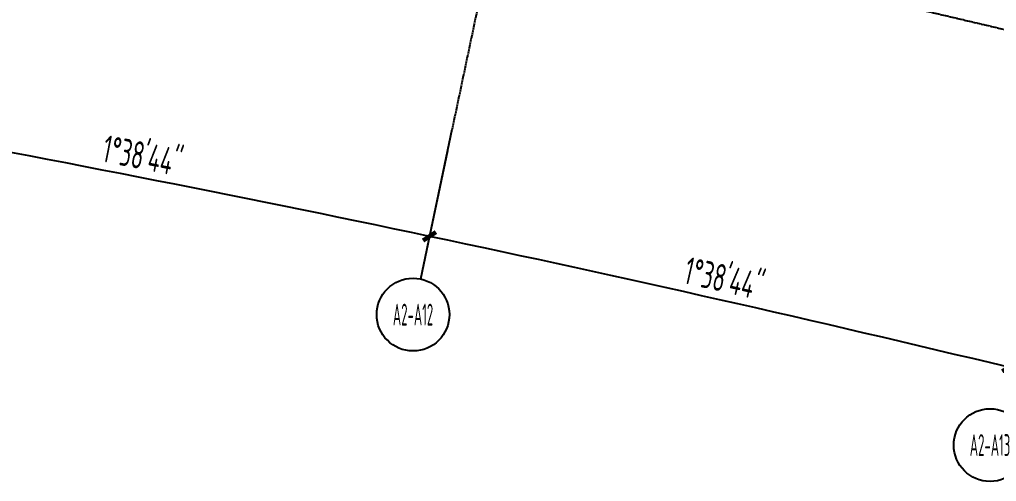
# Model space of a CAD drawing. Header units: millimetres. Extents: x 11677979 to 24947533, y -12764720 to -6308891.
# Drawn here: x 11831803 to 11845248, y -6419071 to -6412721 of the extents above; entities that cross this region are included whole.
import ezdxf
from ezdxf.enums import TextEntityAlignment as Align

# ---------------------------------------------------------------- set-up
doc = ezdxf.new("R2010")
doc.units = ezdxf.units.MM
doc.header["$LTSCALE"] = 10
for name, pattern in [('A2-RG-AXIS$0$CENTER', [2, 1.25, -0.25, 0.25, -0.25]), ('A2-RG-AXIS$0$DOTE', [2.42, 2, -0.2, 0.02, -0.2]), ('A2-RI-F4$0$A2-RG-AXIS$0$CENTER', [2, 1.25, -0.25, 0.25, -0.25]), ('A2-RI-F4$0$A2-RG-AXIS$0$DOTE', [2.42, 2, -0.2, 0.02, -0.2])]:
    doc.linetypes.add(name, pattern=pattern)
for name, color, linetype in [('A2-RG-AXIS$0$A-AXIS', 1, 'Continuous'), ('A2-RG-AXIS$0$A-DIMS-100', 1, 'Continuous'), ('A2-RG-AXIS$0$A-GRID', 1, 'A2-RG-AXIS$0$CENTER'), ('A2-RG-AXIS$0$A-SYMB', 4, 'Continuous'), ('A2-RI-F4$0$A2-RG-AXIS$0$A-AXIS', 1, 'Continuous'), ('A2-RI-F4$0$A2-RG-AXIS$0$A-DIMS-100', 1, 'Continuous'), ('A2-RI-F4$0$A2-RG-AXIS$0$A-GRID', 1, 'A2-RI-F4$0$A2-RG-AXIS$0$CENTER'), ('A2-RI-F4$0$A2-RG-AXIS$0$A-SYMB', 4, 'Continuous')]:
    doc.layers.add(name, color=color, linetype=linetype)
doc.styles.add('A2-RG-AXIS$0$ECADI', font='hzs.shx', dxfattribs={"width": 0.7, "bigfont": 'hztxt.shx'})
doc.styles.add('A2-RG-AXIS$0$XD2008', font='hzs.shx', dxfattribs={"width": 0.7, "bigfont": 'hztxt.shx'})
doc.styles.add('A2-RI-F4$0$A2-RG-AXIS$0$ECADI', font='hzs.shx', dxfattribs={"width": 0.7, "bigfont": 'hztxt.shx'})
doc.styles.add('A2-RI-F4$0$A2-RG-AXIS$0$XD2008', font='hzs.shx', dxfattribs={"width": 0.7, "bigfont": 'hztxt.shx'})
doc.dimstyles.new('A2-RG-AXIS$0$XD150', dxfattribs={"dimscale": 300, "dimtxt": 2.5, "dimasz": 1.5, "dimexe": 1, "dimexo": 2, "dimgap": 0.5, "dimtad": 1, "dimdec": 0, "dimdsep": 46, "dimtxsty": 'A2-RG-AXIS$0$XD2008', "dimcen": 2.5, "dimclrt": 4, "dimaunit": 1, "dimadec": 3, "dimazin": 0, "dimtfac": 1, "dimtdec": 0, "dimtmove": 2, "dimatfit": 3, "dimfxl": 0, "dimtolj": 1, "dimtzin": 0, "dimarcsym": 0})
doc.dimstyles.new('A2-RI-F4$0$A2-RG-AXIS$0$XD150', dxfattribs={"dimscale": 300, "dimtxt": 2.5, "dimasz": 1.5, "dimexe": 1, "dimexo": 2, "dimgap": 0.5, "dimtad": 1, "dimdec": 0, "dimdsep": 46, "dimtxsty": 'A2-RI-F4$0$A2-RG-AXIS$0$XD2008', "dimcen": 2.5, "dimclrt": 4, "dimaunit": 1, "dimadec": 3, "dimazin": 0, "dimtfac": 1, "dimtdec": 0, "dimtmove": 2, "dimatfit": 3, "dimfxl": 0, "dimtolj": 1, "dimtzin": 0, "dimarcsym": 0})

# ---------------------------------------------------------------- blocks, each defined once
blk = doc.blocks.new('A2-RG-AXIS$0$ECADI-TAG-GRID')
at = {"color": 13}
blk.add_circle((0, 0), 5, dxfattribs=at)
at = {"style": 'A2-RG-AXIS$0$ECADI', "width": 0.7}
blk.add_attdef('GRID', text='', height=5, dxfattribs=at).set_placement((0, 0), align=Align.MIDDLE)
blk = doc.blocks.new('A2-RG-AXIS$0$_ArchTick')
at = {"color": 0, "linetype": 'ByBlock', "const_width": 0.4}
blk.add_lwpolyline([(-0.5, -0.5), (0.5, 0.5)], dxfattribs=at)
blk = doc.blocks.new('*D454')
at = {"layer": 'A2-RG-AXIS$0$A-DIMS-100', "color": 0, "lineweight": -2, "ltscale": 3, "transparency": 16777216}
for p, q in [((11837693, -6414527), (11837414, -6415848)), ((11845698, -6416335), (11845382, -6417648))]:
    blk.add_line(p, q, dxfattribs=at)
blk.add_arc((11778731, -6694179), 284600, 76.44866, 78.09408, dxfattribs=at)
at = {"layer": 'Defpoints', "color": 0, "ltscale": 3, "transparency": 16777216}
for p in [(11837755, -6414233), (11845769, -6416044), (11842766, -6416876), (11778731, -6694179)]:
    blk.add_point(p, dxfattribs=at)
at = {"layer": 'A2-RG-AXIS$0$A-DIMS-100', "color": 0, "lineweight": -2, "ltscale": 3, "transparency": 16777216, "xscale": 150, "yscale": 150, "zscale": 150}
for p, rotation in [((11837445, -6415701), 168.0940787372952), ((11845417, -6417502), 346.4486599795539)]:
    blk.add_blockref('A2-RG-AXIS$0$_ArchTick', p, dxfattribs=dict(at, rotation=rotation))
at = {"layer": 'A2-RG-AXIS$0$A-DIMS-100', "color": 4, "ltscale": 3, "transparency": 16777216, "insert": (11841503, -6416282), "char_height": 375, "attachment_point": 5, "rotation": 347.2714, "style": 'A2-RG-AXIS$0$XD2008'}
blk.add_mtext('\\A1;1°38\'44"', dxfattribs=at)
blk = doc.blocks.new('*D456')
at = {"layer": 'A2-RG-AXIS$0$A-DIMS-100', "color": 0, "lineweight": -2, "ltscale": 3, "transparency": 16777216}
for p, q in [((11829639, -6412949), (11829398, -6414278)), ((11837693, -6414527), (11837414, -6415848))]:
    blk.add_line(p, q, dxfattribs=at)
blk.add_arc((11778731, -6694179), 284600, 78.09408, 79.7395, dxfattribs=at)
at = {"layer": 'Defpoints', "color": 0, "ltscale": 3, "transparency": 16777216}
for p in [(11829692, -6412654), (11837755, -6414233), (11834777, -6415152), (11778731, -6694179)]:
    blk.add_point(p, dxfattribs=at)
at = {"layer": 'A2-RG-AXIS$0$A-DIMS-100', "color": 0, "lineweight": -2, "ltscale": 3, "transparency": 16777216, "xscale": 150, "yscale": 150, "zscale": 150}
for p, rotation in [((11829425, -6414130), 169.7394974973187), ((11837445, -6415701), 348.094078737238)]:
    blk.add_blockref('A2-RG-AXIS$0$_ArchTick', p, dxfattribs=dict(at, rotation=rotation))
at = {"layer": 'A2-RG-AXIS$0$A-DIMS-100', "color": 4, "ltscale": 3, "transparency": 16777216, "insert": (11833498, -6414594), "char_height": 375, "attachment_point": 5, "rotation": 348.9168, "style": 'A2-RG-AXIS$0$XD2008'}
blk.add_mtext('\\A1;1°38\'44"', dxfattribs=at)
blk = doc.blocks.new('A2-RI-F4$0$A2-RG-AXIS$0$ECADI-TAG-GRID')
at = {"color": 13}
blk.add_circle((0, 0), 5, dxfattribs=at)
at = {"style": 'A2-RI-F4$0$A2-RG-AXIS$0$ECADI', "width": 0.7}
blk.add_attdef('GRID', text='', height=5, dxfattribs=at).set_placement((0, 0), align=Align.MIDDLE)
blk = doc.blocks.new('A2-RI-F4$0$A2-RG-AXIS$0$_ArchTick')
at = {"color": 0, "linetype": 'ByBlock', "const_width": 0.4}
blk.add_lwpolyline([(-0.5, -0.5), (0.5, 0.5)], dxfattribs=at)
blk = doc.blocks.new('*D979')
at = {"layer": 'A2-RI-F4$0$A2-RG-AXIS$0$A-DIMS-100', "color": 0, "lineweight": -2, "ltscale": 3, "transparency": 16777216}
for p, q in [((11837693, -6414527), (11837414, -6415848)), ((11845698, -6416335), (11845382, -6417648))]:
    blk.add_line(p, q, dxfattribs=at)
blk.add_arc((11778731, -6694179), 284600, 76.44866, 78.09408, dxfattribs=at)
at = {"layer": 'Defpoints', "color": 0, "ltscale": 3, "transparency": 16777216}
for p in [(11837755, -6414233), (11845769, -6416044), (11842766, -6416876), (11778731, -6694179)]:
    blk.add_point(p, dxfattribs=at)
at = {"layer": 'A2-RI-F4$0$A2-RG-AXIS$0$A-DIMS-100', "color": 0, "lineweight": -2, "ltscale": 3, "transparency": 16777216, "xscale": 150, "yscale": 150, "zscale": 150}
for p, rotation in [((11837445, -6415701), 168.0940787372952), ((11845417, -6417502), 346.4486599795539)]:
    blk.add_blockref('A2-RI-F4$0$A2-RG-AXIS$0$_ArchTick', p, dxfattribs=dict(at, rotation=rotation))
at = {"layer": 'A2-RI-F4$0$A2-RG-AXIS$0$A-DIMS-100', "color": 4, "ltscale": 3, "transparency": 16777216, "insert": (11841503, -6416282), "char_height": 375, "attachment_point": 5, "rotation": 347.2714, "style": 'A2-RI-F4$0$A2-RG-AXIS$0$XD2008'}
blk.add_mtext('\\A1;1°38\'44"', dxfattribs=at)
blk = doc.blocks.new('*D981')
at = {"layer": 'A2-RI-F4$0$A2-RG-AXIS$0$A-DIMS-100', "color": 0, "lineweight": -2, "ltscale": 3, "transparency": 16777216}
for p, q in [((11829639, -6412949), (11829398, -6414278)), ((11837693, -6414527), (11837414, -6415848))]:
    blk.add_line(p, q, dxfattribs=at)
blk.add_arc((11778731, -6694179), 284600, 78.09408, 79.7395, dxfattribs=at)
at = {"layer": 'Defpoints', "color": 0, "ltscale": 3, "transparency": 16777216}
for p in [(11829692, -6412654), (11837755, -6414233), (11834777, -6415152), (11778731, -6694179)]:
    blk.add_point(p, dxfattribs=at)
at = {"layer": 'A2-RI-F4$0$A2-RG-AXIS$0$A-DIMS-100', "color": 0, "lineweight": -2, "ltscale": 3, "transparency": 16777216, "xscale": 150, "yscale": 150, "zscale": 150}
for p, rotation in [((11829425, -6414130), 169.7394974973187), ((11837445, -6415701), 348.094078737238)]:
    blk.add_blockref('A2-RI-F4$0$A2-RG-AXIS$0$_ArchTick', p, dxfattribs=dict(at, rotation=rotation))
at = {"layer": 'A2-RI-F4$0$A2-RG-AXIS$0$A-DIMS-100', "color": 4, "ltscale": 3, "transparency": 16777216, "insert": (11833498, -6414594), "char_height": 375, "attachment_point": 5, "rotation": 348.9168, "style": 'A2-RI-F4$0$A2-RG-AXIS$0$XD2008'}
blk.add_mtext('\\A1;1°38\'44"', dxfattribs=at)
blk = doc.blocks.new('A2-RG-AXIS')
at = {"layer": 'A2-RG-AXIS$0$A-AXIS', "ltscale": 3}
blk.add_line((11837754.6, -6414233.4), (11837321.4, -6416288.2), dxfattribs=at)
at = {"layer": 'A2-RG-AXIS$0$A-GRID', "linetype": 'A2-RG-AXIS$0$DOTE'}
blk.add_line((11846048.1, -6374898.2), (11837754.6, -6414233.4), dxfattribs=at)
blk.add_arc((11778730.7, -6694178.7), 289100, 75.589281, 95.407645, dxfattribs=at)
at = {"layer": 'A2-RG-AXIS$0$A-SYMB'}
ref = blk.add_blockref('A2-RG-AXIS$0$ECADI-TAG-GRID', (11837218.3, -6416777.5), dxfattribs=dict(at, xscale=100, yscale=100, zscale=100))
ref.add_attrib('GRID', 'A2-A12', dxfattribs={"layer": '0', "extrusion": (0, 0, -1), "height": 300, "style": 'A2-RG-AXIS$0$ECADI', "text_generation_flag": 2, "width": 0.5}).set_placement((-11837218.3, -6416777.5), align=Align.MIDDLE)
ref = blk.add_blockref('A2-RG-AXIS$0$ECADI-TAG-GRID', (11845159.4, -6418571.2), dxfattribs=dict(at, xscale=100, yscale=100, zscale=100))
ref.add_attrib('GRID', 'A2-A13', dxfattribs={"layer": '0', "extrusion": (0, 0, -1), "height": 300, "style": 'A2-RG-AXIS$0$ECADI', "text_generation_flag": 2, "width": 0.5}).set_placement((-11845159.4, -6418571.2), align=Align.MIDDLE)
at = {"layer": 'A2-RG-AXIS$0$A-DIMS-100', "ltscale": 3}
for base, p1, p2, picture, middle in [((11834776.8, -6415151.8), (11837754.6, -6414233.4), (11829692, -6412654), '*D456', (11833497.9, -6414594.1)), ((11842765.6, -6416876.2), (11845768.7, -6416043.6), (11837754.6, -6414233.4), '*D454', (11841503.4, -6416282))]:
    dim = blk.add_angular_dim_3p(base=base, center=(11778730.7, -6694178.7), p1=p1, p2=p2, dimstyle='A2-RG-AXIS$0$XD150', override={"dimscale": 150, "dimasz": 1, "dimblk": 'A2-RG-AXIS$0$_ArchTick', "dimadec": 4}, dxfattribs=at)
    dim.commit()
    dim.dimension.update_dxf_attribs({"geometry": picture, "text_midpoint": middle})
blk = doc.blocks.new('A2-RI-F4$0$A2-RG-AXIS')
at = {"layer": 'A2-RI-F4$0$A2-RG-AXIS$0$A-AXIS', "ltscale": 3}
blk.add_line((11837754.6, -6414233.4), (11837321.4, -6416288.2), dxfattribs=at)
at = {"layer": 'A2-RI-F4$0$A2-RG-AXIS$0$A-GRID', "linetype": 'A2-RI-F4$0$A2-RG-AXIS$0$DOTE'}
blk.add_line((11846048.1, -6374898.2), (11837754.6, -6414233.4), dxfattribs=at)
blk.add_arc((11778730.7, -6694178.7), 289100, 75.589281, 95.407645, dxfattribs=at)
at = {"layer": 'A2-RI-F4$0$A2-RG-AXIS$0$A-SYMB'}
ref = blk.add_blockref('A2-RI-F4$0$A2-RG-AXIS$0$ECADI-TAG-GRID', (11837218.3, -6416777.5), dxfattribs=dict(at, xscale=100, yscale=100, zscale=100))
ref.add_attrib('GRID', 'A2-A12', dxfattribs={"layer": '0', "extrusion": (0, 0, -1), "height": 300, "style": 'A2-RI-F4$0$A2-RG-AXIS$0$ECADI', "text_generation_flag": 2, "width": 0.5}).set_placement((-11837218.3, -6416777.5), align=Align.MIDDLE)
ref = blk.add_blockref('A2-RI-F4$0$A2-RG-AXIS$0$ECADI-TAG-GRID', (11845159.4, -6418571.2), dxfattribs=dict(at, xscale=100, yscale=100, zscale=100))
ref.add_attrib('GRID', 'A2-A13', dxfattribs={"layer": '0', "extrusion": (0, 0, -1), "height": 300, "style": 'A2-RI-F4$0$A2-RG-AXIS$0$ECADI', "text_generation_flag": 2, "width": 0.5}).set_placement((-11845159.4, -6418571.2), align=Align.MIDDLE)
at = {"layer": 'A2-RI-F4$0$A2-RG-AXIS$0$A-DIMS-100', "ltscale": 3}
for base, p1, p2, picture, middle in [((11834776.8, -6415151.8), (11837754.6, -6414233.4), (11829692, -6412654), '*D981', (11833497.9, -6414594.1)), ((11842765.6, -6416876.2), (11845768.7, -6416043.6), (11837754.6, -6414233.4), '*D979', (11841503.4, -6416282))]:
    dim = blk.add_angular_dim_3p(base=base, center=(11778730.7, -6694178.7), p1=p1, p2=p2, dimstyle='A2-RI-F4$0$A2-RG-AXIS$0$XD150', override={"dimscale": 150, "dimasz": 1, "dimblk": 'A2-RI-F4$0$A2-RG-AXIS$0$_ArchTick', "dimadec": 4}, dxfattribs=at)
    dim.commit()
    dim.dimension.update_dxf_attribs({"geometry": picture, "text_midpoint": middle})
blk = doc.blocks.new('A2-RI-F4')
blk.add_blockref('A2-RI-F4$0$A2-RG-AXIS', (0, 0))

msp = doc.modelspace()

# ---------------------------------------------------------------- block references
for name in ['A2-RI-F4', 'A2-RG-AXIS']:
    msp.add_blockref(name, (0, 0))

doc.saveas('drawing.dxf')
